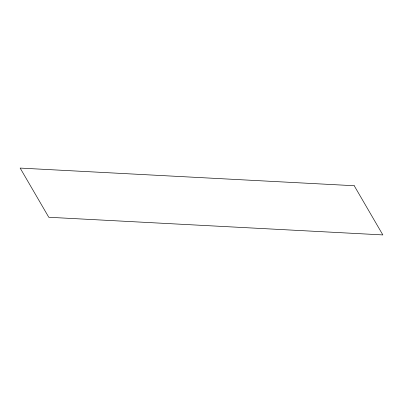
<?xml version="1.0" encoding="UTF-8"?>
<svg xmlns="http://www.w3.org/2000/svg" width="403" height="403" viewBox="0 0 403 403"><rect width="100%" height="100%" fill="white"/><g stroke="black" fill="none" stroke-linecap="round" stroke-linejoin="round"><path stroke-width="0.6" d="M354.222 185.733L20.15 168.081L48.778 217.267L382.85 234.919L354.222 185.733"/></g></svg>
